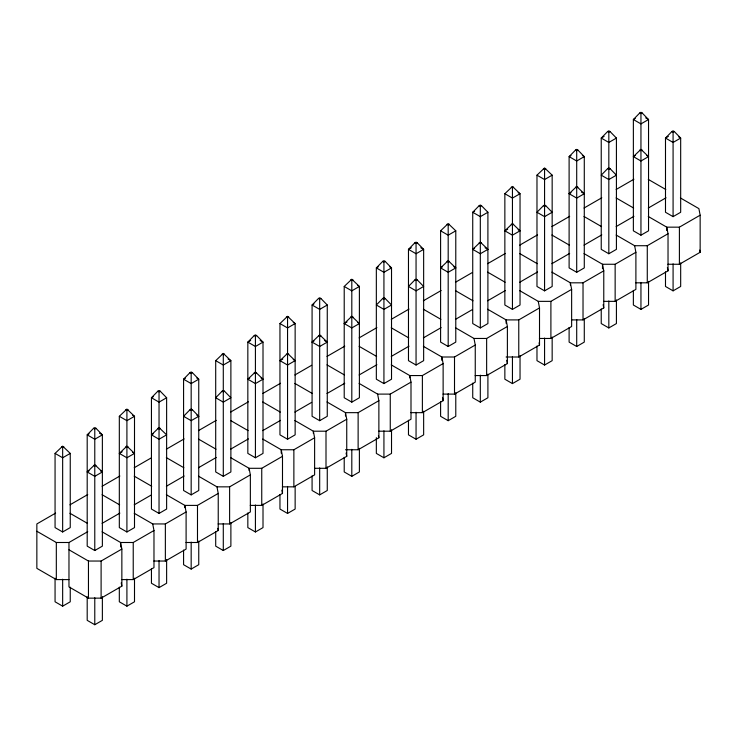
<?xml version="1.0" encoding="UTF-8"?>
<svg xmlns="http://www.w3.org/2000/svg" width="737" height="737" viewBox="0 0 737 737"><rect width="100%" height="100%" fill="white"/><g stroke="black" fill="none" stroke-linecap="round" stroke-linejoin="round"><path stroke-width="1.11" d="M55.063 453.402L62.654 446.152L70.245 453.402L70.245 527.6L62.654 531.976L55.063 527.6L55.063 453.402L62.654 457.778L70.245 453.402M93.617 428.28L87.196 434.848L87.196 546.145L94.778 550.53L102.369 546.145L102.369 434.848L95.948 428.28L94.778 427.607L93.617 428.28L94.778 428.952L95.948 428.28M119.32 416.304L126.911 409.053L134.502 416.304L134.502 527.6L126.911 531.976L119.32 527.6L119.32 416.304L126.911 420.68L134.502 416.304L132.605 415.207M157.875 391.181L151.444 397.75L151.444 509.046L159.035 513.431L166.626 509.046L166.626 397.75L160.196 391.181L159.035 390.509L157.875 391.181L159.035 391.854L160.196 391.181M87.196 471.947L94.778 464.706L102.369 471.947L94.778 476.332L87.196 471.947L89.085 470.851M189.999 372.636L183.577 379.205L183.577 490.501L191.169 494.877L198.75 490.501L198.75 379.205L192.329 372.636L191.169 371.964L189.999 372.636L191.169 373.3L192.329 372.636M119.32 453.402L126.911 446.152L134.502 453.402L126.911 457.778L119.32 453.402L122.167 451.753M215.701 360.66L223.293 353.41L230.884 360.66L230.884 471.947L223.293 476.332L215.701 471.947L215.701 360.66L223.293 365.036L230.884 360.66L228.037 359.011M151.444 434.848L159.035 427.607L166.626 434.848L159.035 439.234L151.444 434.848L153.342 433.752M254.256 335.538L247.835 342.106L247.835 453.402L255.417 457.778L263.008 453.402L263.008 342.106L256.587 335.538L255.417 334.865L254.256 335.538L255.417 336.21L256.587 335.538M189.999 409.726L183.577 416.304L191.169 420.68L198.75 416.304L192.329 409.726L191.169 409.053L189.999 409.726L191.169 410.398L192.329 409.726M279.959 323.561L287.55 316.311L295.141 323.561L295.141 434.848L287.55 439.234L279.959 434.848L279.959 323.561L287.55 327.937L295.141 323.561L293.243 322.465M222.132 391.181L215.701 397.75L223.293 402.135L230.884 397.75L224.453 391.181L223.293 390.509L222.132 391.181L223.293 391.854L224.453 391.181M318.513 298.439L312.083 305.007L312.083 416.304L319.674 420.689L327.265 416.304L327.265 305.007L320.844 298.439L319.674 297.766L318.513 298.439L319.674 299.111L320.844 298.439M247.835 379.205L255.417 371.964L263.008 379.205L255.417 383.59L247.835 379.205L249.732 378.109M344.216 286.463L351.807 279.212L359.389 286.463L359.389 397.759L351.807 402.135L344.216 397.759L344.216 286.463L351.807 290.839L359.389 286.463L357.491 285.366M279.959 360.66L287.55 353.41L295.141 360.66L287.55 365.036L279.959 360.66L282.805 359.011M382.77 261.34L376.34 267.909L376.34 379.205L383.931 383.59L391.522 379.205L391.522 267.909L385.092 261.34L383.931 260.668L382.77 261.34L383.931 262.013L385.092 261.34M312.083 342.106L319.674 334.865L327.265 342.106L319.674 346.491L312.083 342.106L313.98 341.01M414.894 242.786L408.473 249.364L408.473 360.66L416.055 365.036L423.646 360.66L423.646 249.364L417.225 242.786L416.055 242.123L414.894 242.786L416.055 243.459L417.225 242.786M344.216 323.561L351.807 316.311L359.389 323.561L351.807 327.937L344.216 323.561L347.063 321.912M440.597 230.81L448.188 223.569L455.779 230.81L455.779 342.106L448.188 346.491L440.597 342.106L440.597 230.81L448.188 235.195L455.779 230.81M382.77 298.439L376.34 305.007L383.931 309.393L391.522 305.007L385.092 298.439L383.931 297.766L382.77 298.439L383.931 299.111L385.092 298.439M479.151 205.697L472.73 212.265L472.73 323.561L480.312 327.937L487.903 323.561L487.903 212.265L481.482 205.697L480.312 205.024L479.151 205.697L480.312 206.369L481.482 205.697M414.894 279.885L408.473 286.463L416.055 290.839L423.646 286.463L417.225 279.885L416.055 279.212L414.894 279.885L416.055 280.557L417.225 279.885M504.854 193.72L512.445 186.47L520.036 193.72L520.036 305.007L512.445 309.393L504.854 305.007L504.854 193.72L512.445 198.096L520.036 193.72L518.139 192.624M440.597 267.909L448.188 260.668L455.779 267.909L448.188 272.294L440.597 267.909L442.495 266.812M536.978 175.166L544.569 167.925L552.16 175.166L552.16 286.463L544.569 290.848L536.978 286.463L536.978 175.166L544.569 179.552L552.16 175.166M472.73 249.364L480.312 242.123L487.903 249.364L480.312 253.749L472.73 249.364L474.619 248.268M575.533 150.044L569.111 156.622L569.111 267.909L576.702 272.294L584.284 267.909L584.284 156.622L577.863 150.044L576.702 149.371L575.533 150.044L576.702 150.716L577.863 150.044M504.854 230.81L512.445 223.569L520.036 230.81L512.445 235.195L504.854 230.81L507.701 229.17M607.666 131.499L601.235 138.068L601.235 249.364L608.826 253.749L616.418 249.364L616.418 138.068L609.987 131.499L608.826 130.827L607.666 131.499L608.826 132.172L609.987 131.499M543.409 205.697L536.978 212.265L544.569 216.65L552.16 212.265L545.73 205.697L544.569 205.024L543.409 205.697L544.569 206.369L545.73 205.697M639.79 112.945L633.369 119.523L633.369 230.819L640.95 235.195L648.542 230.819L648.542 119.523L642.12 112.945L640.95 112.273L639.79 112.945L640.95 113.618L642.12 112.945M569.111 193.72L576.702 186.47L584.284 193.72L576.702 198.096L569.111 193.72L571.009 192.624M607.666 168.598L601.235 175.166L608.826 179.552L616.418 175.166L609.987 168.598L608.826 167.925L607.666 168.598L608.826 169.27L609.987 168.598M633.369 156.622L640.95 149.371L648.542 156.622L640.95 160.998L633.369 156.622L635.266 155.525M671.914 131.499L665.493 138.068L665.493 212.265L673.084 216.65L680.675 212.265L680.675 138.068L674.244 131.499L673.084 130.827L671.914 131.499L673.084 132.172L674.244 131.499M61.493 446.825L62.654 447.497L63.815 446.825M125.741 409.726L126.911 410.398L128.072 409.726M222.132 354.082L223.293 354.755L224.453 354.082M286.38 316.984L287.55 317.656L288.711 316.984M350.637 279.885L351.807 280.557L352.968 279.885M447.027 224.241L448.188 224.914L449.349 224.241M511.275 187.143L512.445 187.815L513.606 187.143M543.409 168.598L544.569 169.27L545.73 168.598M89.085 433.752L87.196 434.848L94.778 439.234L102.369 434.848L99.523 433.209M153.342 396.663L151.444 397.75L159.035 402.135L166.626 397.75M185.475 378.109L183.577 379.205L191.169 383.59L198.75 379.205L196.853 378.109M250.681 340.466L247.835 342.106L255.417 346.491L263.008 342.106L260.161 340.466M313.98 303.911L312.083 305.007L319.674 309.393L327.265 305.007M378.238 266.812L376.34 267.909L383.931 272.294L391.522 267.909L389.624 266.812M411.32 247.724L408.473 249.364L416.055 253.749L423.646 249.364L420.799 247.724M474.619 211.169L472.73 212.265L480.312 216.65L487.903 212.265M571.009 155.525L569.111 156.622L576.702 160.998L584.284 156.622L582.387 155.525M604.082 136.428L601.235 138.068L608.826 142.453L616.418 138.068M635.266 118.427L633.369 119.523L640.95 123.899L648.542 119.523L645.695 117.874M93.617 465.379L94.778 466.051L95.948 465.379M125.741 446.825L126.911 447.497L128.072 446.825M157.875 428.28L159.035 428.952L160.196 428.28M254.256 372.636L255.417 373.3L256.587 372.636M286.38 354.082L287.55 354.755L288.711 354.082M318.513 335.538L319.674 336.21L320.844 335.538M350.637 316.984L351.807 317.656L352.968 316.984M447.027 261.34L448.188 262.013L449.349 261.34M479.151 242.786L480.312 243.459L481.482 242.786M511.275 224.241L512.445 224.914L513.606 224.241M575.533 187.143L576.702 187.815L577.863 187.143M639.79 150.044L640.95 150.716L642.12 150.044M668.339 136.428L665.493 138.068L673.084 142.453L680.675 138.068L678.777 136.971M55.616 513.109L36.85 523.943L36.85 568.347L56.325 579.595L68.974 579.595M69.969 504.827L87.749 494.564M102.093 486.273L119.873 476.01M134.217 467.728L151.011 458.036M166.35 449.183L184.13 438.911M198.474 430.629L216.254 420.366M230.607 412.084L248.387 401.812M262.731 393.53L280.511 383.268M294.864 374.986L311.65 365.285M326.988 356.432L344.769 346.169M359.112 337.887L376.893 327.624M391.246 319.342L409.026 309.07M423.37 300.788L441.15 290.525M455.503 282.243L472.288 272.543M487.627 263.689L505.407 253.427M519.751 245.145L537.531 234.873M551.884 226.591L569.664 216.328M584.008 208.046L601.788 197.783M616.141 189.492L633.921 179.229M36.85 531.248L56.325 542.496L68.974 542.496L87.749 531.663M102.093 523.371L119.873 513.109M134.217 504.827L151.011 495.135M166.35 486.273L184.13 476.01M198.474 467.728L216.254 457.465M230.607 449.183L248.387 438.911M262.731 430.629L280.511 420.366M294.864 412.084L311.65 402.384M326.988 393.53L344.769 383.268M359.112 374.986L376.893 364.723M391.246 356.432L409.026 346.169M423.37 337.887L441.15 327.624M455.503 319.342L472.288 309.641M487.627 300.788L505.407 290.525M519.751 282.243L537.531 271.971M551.884 263.689L569.664 253.427M584.008 245.145L601.788 234.873M616.141 226.591L633.921 216.328M648.265 208.046L666.045 197.783M68.974 549.793L88.458 561.041L101.107 561.041L121.854 549.065L120.582 542.496L102.084 531.81M120.582 546.992L120.582 542.496L133.231 542.496L153.978 530.52L152.716 523.943L134.208 513.265M152.716 523.943L165.364 523.943L186.102 511.966L184.84 505.398L166.332 494.711M184.84 507.646L184.84 505.398L197.488 505.398L218.235 493.422L216.964 486.844L198.465 476.166M216.964 486.844L229.612 486.844L250.359 474.868L249.097 468.299L230.589 457.613M249.097 470.547L249.097 468.299L261.746 468.299L282.492 456.323L281.221 449.754L262.722 439.068M281.221 453.126L281.221 449.754L293.87 449.754L314.616 437.769L313.354 431.2L294.846 420.514M313.354 433.448L313.354 431.2L326.003 431.2L346.74 419.224L345.478 412.656L326.97 401.969M345.478 416.027L345.478 412.656L358.127 412.656L378.873 400.679L377.611 394.102L359.103 383.415M377.611 394.102L390.26 394.102L410.997 382.125L409.735 375.557L391.227 364.87M409.735 377.805L409.735 375.557L422.384 375.557L443.13 363.581L441.859 357.003L423.36 346.326M441.859 360.375L441.859 357.003L454.508 357.003L475.254 345.027L473.992 338.458L455.484 327.772M473.992 338.458L486.641 338.458L507.388 326.482L506.116 319.904L487.618 309.227M506.116 323.285L506.116 319.904L518.765 319.904L539.512 307.928L538.25 301.359L519.742 290.673M538.25 301.359L550.898 301.359L571.636 289.383L570.374 282.815L551.866 272.128M570.374 285.062L570.374 282.815L583.022 282.815L603.769 270.838L602.498 264.261L583.999 253.574M602.498 268.756L602.498 264.261L615.146 264.261L635.893 252.284L634.631 245.716L616.123 235.029M634.631 245.716L647.279 245.716L668.026 233.74L666.755 227.162L648.256 216.485M666.755 230.534L666.755 227.162L679.403 227.162L700.15 215.186L698.888 208.617L680.38 197.931M55.063 578.186L55.063 601.788L62.654 606.173L70.245 601.788L70.245 587.177M68.974 542.496L68.974 586.892L88.458 598.14L101.107 598.14L121.854 586.164L121.854 549.065M121.734 579.595L133.231 579.595L153.978 567.619L153.978 530.52M153.858 561.041L165.364 561.041L186.102 549.065L186.102 511.966M185.991 542.496L197.488 542.496L218.235 530.52L218.235 493.422M218.115 523.943L229.612 523.943L250.359 511.966L250.359 474.868M250.248 505.398L261.746 505.398L282.492 493.422L282.492 456.323M282.372 486.844L293.87 486.844L314.616 474.868L314.616 437.769M314.506 468.299L326.003 468.299L346.74 456.323L346.74 419.224M345.478 449.754L358.127 449.754L378.873 437.778L378.873 400.679M378.754 431.2L390.26 431.2L410.997 419.224L410.997 382.125M410.887 412.656L422.384 412.656L443.13 400.679L443.13 363.581M443.011 394.102L454.508 394.102L475.254 382.125L475.254 345.027M475.144 375.557L486.641 375.557L507.388 363.581L507.388 326.482M506.116 357.003L518.765 357.003L539.512 345.027L539.512 307.928M539.392 338.458L550.898 338.458L571.636 326.482L571.636 289.383M571.525 319.904L583.022 319.904L603.769 307.928L603.769 270.838M603.649 301.359L615.146 301.359L635.893 289.383L635.893 252.284M635.782 282.815L647.279 282.815L668.026 270.838L668.026 233.74M667.906 264.261L679.403 264.261L700.15 252.284L700.15 215.186M87.196 596.73L87.196 620.342L94.778 624.727L102.369 620.342L102.369 596.73M119.32 587.177L119.32 601.788L126.911 606.173L134.502 601.788L134.502 578.186M151.444 568.632L151.444 583.243L159.035 587.629L166.626 583.243L166.626 559.632M183.577 550.078L183.577 564.699L191.169 569.075L198.75 564.699L198.75 541.087M215.701 531.534L215.701 546.145L223.293 550.53L230.884 546.145L230.884 522.542M247.835 512.98L247.835 527.6L255.417 531.976L263.008 527.6L263.008 503.988M279.959 494.435L279.959 509.046L287.55 513.431L295.141 509.046L295.141 486.567M312.083 475.881L312.083 490.501L319.674 494.877L327.265 490.501L327.265 466.889M344.216 457.336L344.216 471.947L351.807 476.332L359.389 471.947L359.389 448.345M376.34 437.667L376.34 453.402L383.931 457.788L391.522 453.402L391.522 429.791M408.473 420.237L408.473 434.858L416.055 439.234L423.646 434.858L423.646 411.246M440.597 401.693L440.597 416.304L448.188 420.689L455.779 416.304L455.779 392.692M472.73 383.139L472.73 397.759L480.312 402.135L487.903 397.759L487.903 374.147M504.854 364.594L504.854 379.205L512.445 383.59L520.036 379.205L520.036 355.603M536.978 346.04L536.978 360.66L544.569 365.036L552.16 360.66L552.16 337.049M569.111 327.495L569.111 342.106L576.702 346.491L584.284 342.106L584.284 318.504M601.235 308.95L601.235 323.561L608.826 327.947L616.418 323.561L616.418 299.95M633.369 290.396L633.369 305.007L640.95 309.393L648.542 305.007L648.542 281.405M665.493 271.852L665.493 286.463L673.084 290.848L680.675 286.463L680.675 262.851M646.644 155.525L648.542 156.622M648.256 179.386L665.787 189.501M616.123 197.931L633.654 208.055M581.438 192.071L584.284 193.72M583.999 216.485L601.53 226.6M551.866 235.029L569.397 245.154M518.139 229.723L520.036 230.81M519.742 253.574L537.273 263.699M485.057 247.724L487.903 249.364M487.618 272.128L505.14 282.253M453.881 266.812L455.779 267.909M455.484 290.673L473.016 300.797M423.36 309.227L440.892 319.342M391.227 327.772L408.759 337.896M357.491 322.465L359.389 323.561M359.103 346.326L376.635 356.441M324.418 340.466L327.265 342.106M326.97 364.87L344.501 374.995M293.243 359.564L295.141 360.66M294.846 383.415L312.377 393.54M261.11 378.109L263.008 379.205M262.722 401.969L280.253 412.094M230.589 420.514L248.12 430.638M196.853 415.207L198.75 416.304M198.465 439.068L215.996 449.183M166.332 457.613L183.863 467.737M132.605 452.306L134.502 453.402M134.208 476.166L151.739 486.282M100.472 470.851L102.369 471.947M102.084 494.711L119.615 504.836M69.951 513.265L87.482 523.381M699.726 250.092L700.15 252.284M667.39 267.549L668.026 270.838M603.133 304.648L603.769 307.928M539.088 342.843L539.512 345.027M506.752 360.292L507.388 363.581M442.495 397.39L443.13 400.679M378.45 435.585L378.873 437.778M346.114 453.034L346.74 456.323M281.856 490.133L282.492 493.422M217.811 528.328L218.235 530.52M121.218 582.875L121.854 586.164M679.403 227.162L679.403 264.261M673.084 132.172L673.084 216.65M673.084 263.864L673.084 290.848M647.279 245.716L647.279 282.815M640.95 113.618L640.95 150.155M640.95 150.716L640.95 235.195M640.95 282.409L640.95 309.393M615.146 264.261L615.146 301.359M608.826 132.172L608.826 168.709M608.826 169.27L608.826 253.749M608.826 300.963L608.826 327.947M583.022 282.815L583.022 319.904M576.702 150.716L576.702 187.253M576.702 187.815L576.702 272.294M576.702 319.508L576.702 346.491M550.898 301.359L550.898 338.458M544.569 169.27L544.569 205.807M544.569 206.369L544.569 290.848M544.569 338.062L544.569 365.036M518.765 319.904L518.765 357.003M512.445 187.815L512.445 224.352M512.445 224.914L512.445 309.393M512.445 356.607L512.445 383.59M486.641 338.458L486.641 375.557M480.312 206.369L480.312 242.897M480.312 243.459L480.312 327.937M480.312 375.161L480.312 402.135M454.508 357.003L454.508 394.102M448.188 224.914L448.188 261.451M448.188 262.013L448.188 346.491M448.188 393.705L448.188 420.689M422.384 375.557L422.384 412.656M416.055 243.459L416.055 279.996M416.055 280.557L416.055 365.036M416.055 412.25L416.055 439.234M390.26 394.102L390.26 431.2M383.931 262.013L383.931 298.549M383.931 299.111L383.931 383.59M383.931 430.804L383.931 457.788M358.127 412.656L358.127 449.754M351.807 280.557L351.807 317.094M351.807 317.656L351.807 402.135M351.807 449.349L351.807 476.332M326.003 431.2L326.003 468.299M319.674 299.111L319.674 335.648M319.674 336.21L319.674 420.689M319.674 467.903L319.674 494.877M293.87 449.754L293.87 486.844M287.55 317.656L287.55 354.193M287.55 354.755L287.55 439.234M287.55 486.448L287.55 513.431M261.746 468.299L261.746 505.398M255.417 336.21L255.417 372.747M255.417 373.3L255.417 457.778M255.417 505.002L255.417 531.976M229.612 486.844L229.612 523.943M223.293 354.755L223.293 391.292M223.293 391.854L223.293 476.332M223.293 523.546L223.293 550.53M197.488 505.398L197.488 542.496M191.169 373.3L191.169 409.836M191.169 410.398L191.169 494.877M191.169 542.1L191.169 569.075M165.364 523.943L165.364 561.041M159.035 391.854L159.035 428.39M159.035 428.952L159.035 513.431M159.035 560.645L159.035 587.629M133.231 542.496L133.231 579.595M126.911 410.398L126.911 446.935M126.911 447.497L126.911 531.976M126.911 579.19L126.911 606.173M101.107 561.041L101.107 598.14M94.778 428.952L94.778 465.489M94.778 466.051L94.778 550.53M94.778 597.744L94.778 624.727M88.458 561.041L88.458 598.14M62.654 447.497L62.654 531.976M62.654 579.19L62.654 606.173M56.325 542.496L56.325 579.595"/></g></svg>
